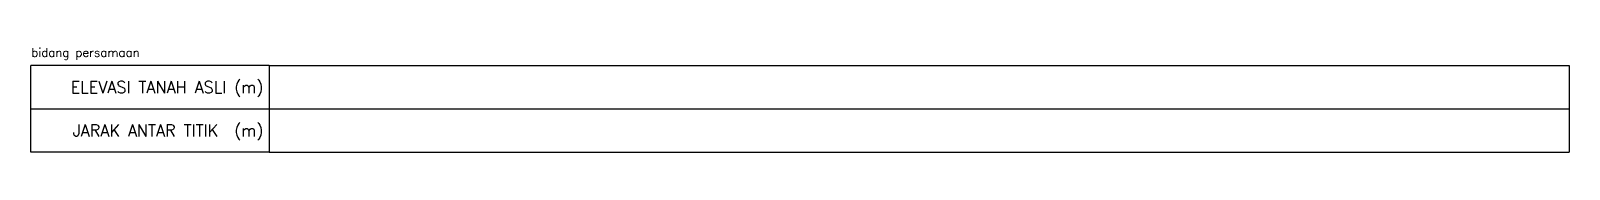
# Model space of a CAD drawing. Header units: metres. Extents: x 0 to 17.8, y 0 to 1.2.
import ezdxf
from ezdxf.enums import TextEntityAlignment as Align

# ---------------------------------------------------------------- set-up
doc = ezdxf.new("R2010")
doc.units = ezdxf.units.M
doc.header["$MEASUREMENT"] = 0
doc.styles.get("Standard").update_dxf_attribs({"font": 'Simplex.shx'})

msp = doc.modelspace()

# ---------------------------------------------------------------- linework, layer by layer
at = {"color": 5, "linetype": 'Continuous'}
for q in [(0, 1), (17.75, 1)]:
    msp.add_line((2.75, 1), q, dxfattribs=at)
at = {"color": 3, "linetype": 'Continuous'}
for p, q in [((2.75, 1), (2.75, 0)), ((17.75, 1), (17.75, 0)), ((0, 0.5), (17.75, 0.5)), ((2.75, 0), (0, 0)), ((2.75, 0), (17.75, 0))]:
    msp.add_line(p, q, dxfattribs=at)
msp.add_lwpolyline([(0, 0), (0, 1)], dxfattribs=at)

# ---------------------------------------------------------------- texts
msp.add_text('bidang persamaan', height=0.1, dxfattribs=at).set_placement((0.005, 1.1))
at = {"color": 5, "linetype": 'Continuous'}
for s, p in [('ELEVASI TANAH ASLI (m)', (2.683, 0.683)), ('JARAK ANTAR TITIK  (m)', (2.683, 0.183))]:
    msp.add_text(s, height=0.135, dxfattribs=at).set_placement(p, align=Align.RIGHT)

doc.saveas('drawing.dxf')
